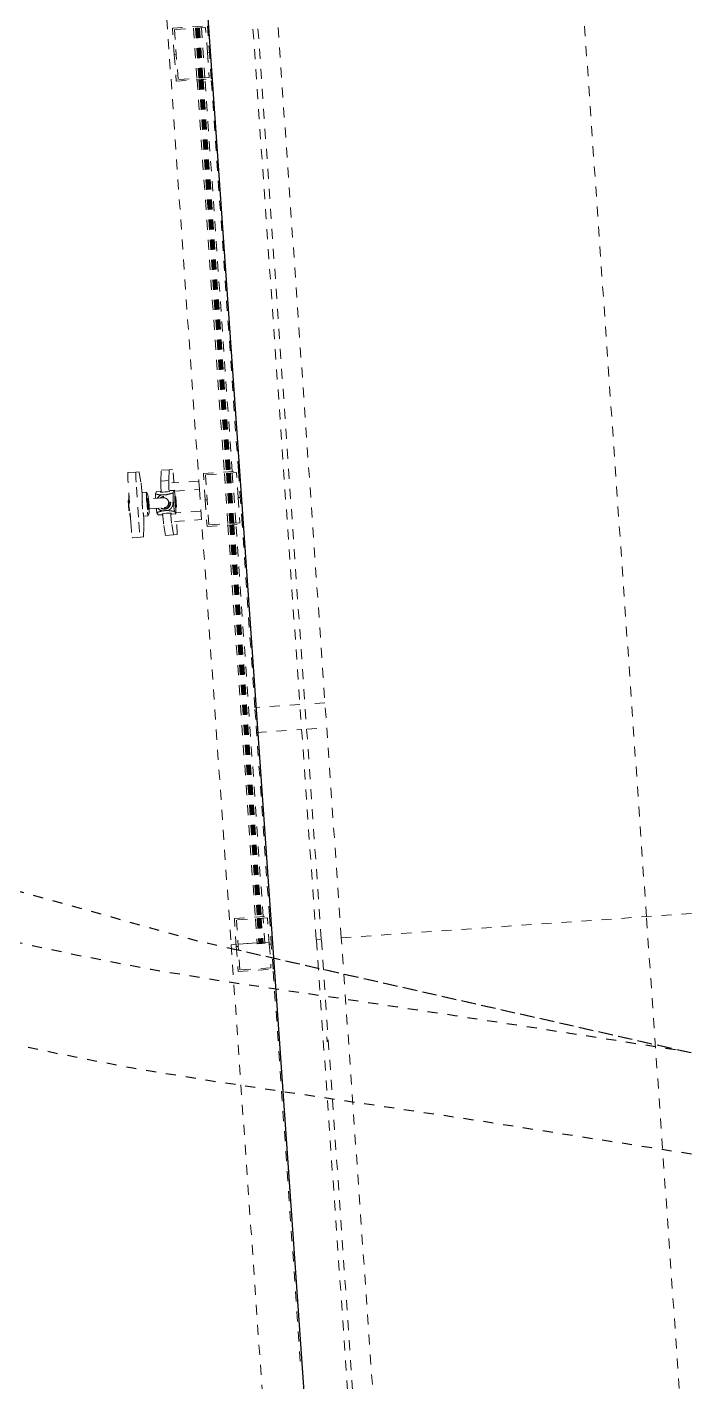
# Model space of a CAD drawing. Header units: millimetres. Extents: x 50357 to 985146, y 723188 to 1803594.
# Drawn here: x 832091.72 to 832098.32, y 820162.03 to 820175.54 of the extents above; entities that cross this region are included whole.
import ezdxf
from ezdxf.xclip import XClip

# ---------------------------------------------------------------- set-up
doc = ezdxf.new("R2010")
doc.units = ezdxf.units.MM
doc.header["$LTSCALE"] = 3
doc.header["$MEASUREMENT"] = 0
for name, pattern in [('DASHED2', [0.375, 0.25, -0.125]), ('Member Hidden', [4.5, 2.5, -2]), ('x-baseplan$0$DGN Style 2', [1.94727e-06, 0, -1.94727e-06])]:
    doc.linetypes.add(name, pattern=pattern)
for name, color, linetype in [('00_Xref', 7, 'Continuous'), ('_ANCILIARY HATCH', 252, 'Continuous'), ('UAJ-00XREF', 7, 'Continuous')]:
    doc.layers.add(name, color=color, linetype=linetype)
doc.layers.add('A-DETL-MBND', color=5, linetype='Continuous', lineweight=13)
for name, color, linetype, lineweight, true_color in [('A-FLOR', 7, 'Continuous', 5, 0x6e6e6e), ('A-FLOR-HRAL', 7, 'Continuous', 13, 0x6e6e6e), ('A-GENM', 7, 'Continuous', 13, 0x6e6e6e), ('A-MASS', 7, 'Continuous', 13, 0x6e6e6e), ('ADS280__', 7, 'Continuous', 13, 0x6e6e6e), ('ADS280_B', 7, 'Member Hidden', 13, 0x6e6e6e), ('ADS280_BSteel', 7, 'Continuous', 13, 0x6e6e6e)]:
    doc.layers.add(name, color=color, linetype=linetype, lineweight=lineweight, true_color=true_color)
doc.layers.add('x-baseplan$0$AR-ROAD_AR_BS_MI_', color=7, linetype='Continuous', true_color=0x6d6d6d)

# ---------------------------------------------------------------- blocks, each defined once
blk = doc.blocks.new('x-baseplan')
blk.add_lwpolyline([(834550.55, 818213.81), (834557.171, 818119.106), (834549.739, 818118.586), (834547.98, 818143.75), (834547.581, 818143.722), (834547.541, 818144.296), (834539.964, 818143.766), (834540.021, 818142.96), (834532.454, 818142.451), (834523.973, 818144.32), (834526.254, 818154.672), (834539.411, 818151.675), (834539.646, 818148.322), (834547.222, 818148.851), (834547.183, 818149.408), (834547.582, 818149.436), (834542.996, 818215.041), (834543.221, 818215.057), (834550.326, 818213.794), (834550.55, 818213.81)])
at = {"layer": 'x-baseplan$0$AR-ROAD_AR_BS_MI_', "linetype": 'x-baseplan$0$DGN Style 2', "flags": 128}
for points in [[(834532.49, 818174.86), (834545.292, 818171.3), (834553.397, 818169.464)], [(834545.641, 818171.221), (834553.397, 818169.464), (834561.667, 818168.187)]]:
    blk.add_lwpolyline(points, dxfattribs=at)
at = {"layer": 'x-baseplan$0$AR-ROAD_AR_BS_MI_', "linetype": 'x-baseplan$0$DGN Style 2'}
for points, knots in [([(834538.777, 818172.349), (834540.784, 818171.872), (834542.707, 818171.466), (834544.592, 818171.035), (834547.107, 818170.672), (834548.635, 818170.439), (834550.163, 818170.197)], [0, 0, 0, 0, 0.271296, 0.558854, 0.558854, 1, 1, 1, 1]), ([(834538.535, 818171.346), (834540.562, 818170.897), (834542.488, 818170.49), (834544.409, 818170.051), (834548.912, 818169.401), (834553.779, 818168.607), (834558.641, 818167.776), (834562.324, 818167.306), (834564.62, 818166.967), (834567.293, 818166.654), (834569.14, 818166.468), (834571.076, 818166.28), (834572.642, 818166.119), (834572.73, 818166.11)], [0, 0, 0, 0, 0.085908, 0.176337, 0.176337, 0.493305, 0.617997, 0.617997, 0.825815, 0.825815, 0.859067, 0.992071, 1, 1, 1, 1])]:
    blk.add_open_spline(points, degree=3, knots=knots, dxfattribs=at)
blk = doc.blocks.new('Railing - End-Caps_0070CER10-01A-V10-BRIDGE DECK LEVEL')
at = {"layer": 'A-FLOR-HRAL'}
for p, q in [((-39, 0), (-37, 0)), ((-37, 0), (-7, 0)), ((11, 0), (37, 0)), ((37, 0), (40, 0)), ((-37, -2), (-39, -2)), ((-19, -2), (-37, -2)), ((37, -2), (19, -2)), ((40, -2), (37, -2))]:
    blk.add_line(p, q, dxfattribs=at)
blk = doc.blocks.new('A')
at = {"layer": 'A-DETL-MBND', "color": 8, "linetype": 'DASHED2', "ltscale": 5}
blk.add_line((834546585, 818170343), (834546588, 818170293), dxfattribs=at)
at = {"layer": 'A-FLOR', "color": 8, "linetype": 'DASHED2', "ltscale": 5}
for p, q in [((834549771, 818171542), (834547177, 818208652)), ((834551230, 818150677), (834549771, 818171542))]:
    blk.add_line(p, q, dxfattribs=at)
at = {"layer": 'A-FLOR-HRAL', "color": 8, "linetype": 'DASHED2', "ltscale": 5}
for p, q in [((834546479, 818171312), (834543885, 818208422)), ((834546529, 818171316), (834543935, 818208425)), ((834545251, 818180399), (834545286, 818179900)), ((834545270, 818180400), (834545305, 818179901)), ((834545273, 818180400), (834545307, 818179902)), ((834545280, 818180401), (834545315, 818179902)), ((834545282, 818180401), (834545317, 818179902)), ((834545283, 818180401), (834545318, 818179902)), ((834545289, 818180401), (834545324, 818179903)), ((834545290, 818180401), (834545325, 818179903)), ((834545291, 818180402), (834545326, 818179903)), ((834545292, 818180402), (834545327, 818179903)), ((834545298, 818180402), (834545333, 818179903)), ((834545299, 818180402), (834545334, 818179903)), ((834545301, 818180402), (834545336, 818179903)), ((834545308, 818180403), (834545343, 818179904)), ((834545311, 818180403), (834545346, 818179904)), ((834545365, 818179905), (834545330, 818180404)), ((834545287, 818179885), (834545560, 818175975)), ((834545306, 818179886), (834545580, 818175976)), ((834545309, 818179887), (834545582, 818175976)), ((834545316, 818179887), (834545590, 818175977)), ((834545318, 818179887), (834545591, 818175977)), ((834545319, 818179887), (834545592, 818175977)), ((834545325, 818179888), (834545598, 818175977)), ((834545326, 818179888), (834545599, 818175977)), ((834545327, 818179888), (834545600, 818175977)), ((834545328, 818179888), (834545601, 818175977)), ((834545334, 818179888), (834545608, 818175978)), ((834545335, 818179888), (834545608, 818175978)), ((834545337, 818179888), (834545610, 818175978)), ((834545344, 818179889), (834545618, 818175979)), ((834545347, 818179889), (834545620, 818175979)), ((834545639, 818175980), (834545366, 818179891)), ((834545562, 818175960), (834545596, 818175461)), ((834545581, 818175961), (834545615, 818175462)), ((834545583, 818175961), (834545618, 818175462)), ((834545591, 818175962), (834545625, 818175463)), ((834545592, 818175962), (834545627, 818175463)), ((834545593, 818175962), (834545628, 818175463)), ((834545599, 818175962), (834545634, 818175463)), ((834545600, 818175962), (834545635, 818175464)), ((834545601, 818175962), (834545636, 818175464)), ((834545602, 818175962), (834545637, 818175464)), ((834545609, 818175963), (834545643, 818175464)), ((834545610, 818175963), (834545644, 818175464)), ((834545611, 818175963), (834545646, 818175464)), ((834545619, 818175964), (834545654, 818175465)), ((834545621, 818175964), (834545656, 818175465)), ((834545675, 818175466), (834545640, 818175965)), ((834545597, 818175446), (834545871, 818171535)), ((834545616, 818175447), (834545890, 818171537)), ((834545619, 818175447), (834545892, 818171537)), ((834545627, 818175448), (834545900, 818171537)), ((834545628, 818175448), (834545901, 818171538)), ((834545629, 818175448), (834545902, 818171538)), ((834545635, 818175449), (834545909, 818171538)), ((834545636, 818175449), (834545910, 818171538)), ((834545637, 818175449), (834545911, 818171538)), ((834545638, 818175449), (834545912, 818171538)), ((834545644, 818175449), (834545918, 818171539)), ((834545645, 818175449), (834545919, 818171539)), ((834545647, 818175449), (834545920, 818171539)), ((834545655, 818175450), (834545928, 818171539)), ((834545657, 818175450), (834545930, 818171540)), ((834545949, 818171541), (834545676, 818175451)), ((834545872, 818171520), (834545889, 818171271)), ((834545891, 818171522), (834545908, 818171272)), ((834545893, 818171522), (834545911, 818171273)), ((834545901, 818171522), (834545918, 818171273)), ((834545902, 818171523), (834545920, 818171273)), ((834545903, 818171523), (834545921, 818171273)), ((834545910, 818171523), (834545927, 818171274)), ((834545911, 818171523), (834545928, 818171274)), ((834545912, 818171523), (834545929, 818171274)), ((834545913, 818171523), (834545930, 818171274)), ((834545919, 818171524), (834545936, 818171274)), ((834545920, 818171524), (834545937, 818171274)), ((834545921, 818171524), (834545939, 818171275)), ((834545929, 818171524), (834545946, 818171275)), ((834545931, 818171525), (834545949, 818171275)), ((834545968, 818171277), (834545950, 818171526)), ((834546479, 818171312), (834546529, 818171316)), ((834546529, 818171316), (834546479, 818171312)), ((834546530, 818171309), (834548602, 818141663)), ((834545910, 818171273), (834545892, 818171271)), ((834545918, 818171273), (834545911, 818171273)), ((834545921, 818171273), (834545920, 818171273)), ((834545927, 818171274), (834545921, 818171273)), ((834545928, 818171274), (834545927, 818171274)), ((834545929, 818171274), (834545928, 818171274)), ((834545930, 818171274), (834545929, 818171274)), ((834545936, 818171274), (834545930, 818171274)), ((834545937, 818171274), (834545936, 818171274)), ((834545946, 818171275), (834545939, 818171275)), ((834545965, 818171276), (834545947, 818171275)), ((834546480, 818171305), (834548556, 818141610))]:
    blk.add_line(p, q, dxfattribs=at)
at = {"layer": 'A-FLOR-HRAL', "color": 8, "linetype": 'DASHED2', "ltscale": 5, "flags": 128}
for points in [[(834545892, 818171271), (834545891, 818171271), (834545890, 818171271), (834545890, 818171271), (834545890, 818171271), (834545889, 818171271), (834545889, 818171271)], [(834545911, 818171273), (834545910, 818171273), (834545910, 818171272), (834545909, 818171272), (834545909, 818171272), (834545908, 818171272), (834545908, 818171272)], [(834545920, 818171273), (834545920, 818171273), (834545920, 818171273), (834545919, 818171273), (834545919, 818171273), (834545919, 818171273), (834545919, 818171273), (834545918, 818171273)], [(834545949, 818171275), (834545949, 818171275), (834545948, 818171275), (834545948, 818171275), (834545948, 818171275), (834545947, 818171275), (834545946, 818171275)], [(834545968, 818171277), (834545968, 818171277), (834545968, 818171277), (834545967, 818171277), (834545967, 818171276), (834545966, 818171276), (834545965, 818171276)]]:
    blk.add_lwpolyline(points, dxfattribs=at)
at = {"layer": 'A-GENM', "color": 8, "linetype": 'DASHED2', "ltscale": 5}
for p, q in [((834544679, 818175973), (834544599, 818175968)), ((834544711, 818175975), (834544679, 818175973)), ((834544729, 818175871), (834544711, 818175975)), ((834544927, 818175883), (834544930, 818175991)), ((834544930, 818175991), (834545010, 818175996)), ((834545010, 818175996), (834545007, 818175889)), ((834545044, 818175999), (834545010, 818175996)), ((834544629, 818175468), (834544605, 818175818)), ((834544684, 818175823), (834544709, 818175474)), ((834544784, 818175773), (834544741, 818175770)), ((834544797, 818175749), (834544784, 818175772)), ((834544876, 818175755), (834544886, 818175779)), ((834544929, 818175783), (834544886, 818175780)), ((834544886, 818175779), (834544928, 818175782)), ((834544925, 818175772), (834544928, 818175782)), ((834545007, 818175889), (834544927, 818175883)), ((834545018, 818175788), (834545014, 818175779)), ((834545018, 818175788), (834545061, 818175791)), ((834545062, 818175792), (834545019, 818175789)), ((834545061, 818175791), (834545052, 818175767)), ((834545065, 818175773), (834545064, 818175782)), ((834544607, 818175697), (834544604, 818175691)), ((834544742, 818175697), (834544738, 818175697)), ((834544794, 818175710), (834544789, 818175710)), ((834544798, 818175705), (834544794, 818175710)), ((834544959, 818175727), (834544955, 818175727)), ((834545072, 818175730), (834545067, 818175730)), ((834545068, 818175726), (834545068, 818175734)), ((834545076, 818175724), (834545072, 818175730)), ((834544610, 818175594), (834544614, 818175588)), ((834544614, 818175588), (834544617, 818175588)), ((834544744, 818175607), (834544749, 818175607)), ((834544757, 818175534), (834544800, 818175537)), ((834544797, 818175600), (834544802, 818175601)), ((834544801, 818175539), (834544810, 818175563)), ((834544802, 818175601), (834544805, 818175607)), ((834544902, 818175546), (834544889, 818175568)), ((834544902, 818175546), (834544945, 818175549)), ((834544902, 818175545), (834544945, 818175548)), ((834544940, 818175558), (834544960, 818175560)), ((834544945, 818175549), (834544940, 818175558)), ((834544963, 818175607), (834544967, 818175607)), ((834545029, 818175564), (834545035, 818175555)), ((834545035, 818175555), (834545077, 818175558)), ((834545035, 818175554), (834545078, 818175557)), ((834545065, 818175581), (834545077, 818175558)), ((834545074, 818175620), (834545079, 818175620)), ((834545076, 818175616), (834545075, 818175623)), ((834545079, 818175568), (834545079, 818175576)), ((834545080, 818175620), (834545083, 818175627)), ((834544756, 818175327), (834544759, 818175435)), ((834544975, 818175342), (834544958, 818175447)), ((834545037, 818175452), (834545055, 818175348)), ((834544644, 818175319), (834544724, 818175325)), ((834544724, 818175325), (834544756, 818175327)), ((834545055, 818175348), (834544975, 818175342)), ((834545055, 818175348), (834545090, 818175350))]:
    blk.add_line(p, q, dxfattribs=at)
at = {"layer": 'A-GENM', "color": 8, "linetype": 'DASHED2', "ltscale": 5, "flags": 128}
for points in [[(834545014, 818175779), (834544993, 818175776), (834544970, 818175775), (834544947, 818175773), (834544925, 818175772)], [(834544961, 818175560), (834544984, 818175562), (834545008, 818175563), (834545029, 818175564)]]:
    blk.add_lwpolyline(points, dxfattribs=at)
at = {"layer": 'A-GENM', "color": 8, "linetype": 'DASHED2', "ltscale": 5}
for centre, major_axis, ratio, start_param, end_param in [((834544609, 818175818), (-10, 150), 0.031758, 0, 1.570796), ((834544689, 818175823), (-10, 150), 0.031758, 0, 1.570796), ((834545055, 818175849), (-10, 150), 0.031758, 4.830399, 6.283185), ((834544742, 818175652), (-16, 230), 0.031758, 5.222504, 5.968692), ((834544749, 818175652), (-8, 118), 0.031758, 0, 3.278355), ((834544792, 818175655), (-8, 118), 0.031758, 6.146423, 9.56154), ((834544894, 818175662), (-8, 118), 0.031758, 6.176011, 6.419948), ((834544945, 818175666), (-16, 230), 0.031758, 0.336403, 1.084871), ((834544937, 818175665), (-8, 118), 0.031758, 5.984711, 6.419948), ((834545024, 818175671), (-16, 230), 0.031758, 0.336403, 1.083905), ((834545027, 818175672), (-8, 118), 0.031758, 6.176011, 6.419948), ((834545070, 818175675), (-8, 118), 0.031758, 5.088253, 6.419948), ((834544607, 818175642), (-3.4, 48.8), 0.031758, 5.068635, 7.853982), ((834544607, 818175642), (-3.4, 48.8), 0.031758, 1.570796, 4.236907), ((834544611, 818175643), (-3.8, 54.9), 0.031758, 5.609987, 7.853982), ((834544616, 818175643), (-8, 118), 0.031758, 0, 3.278355), ((834544611, 818175643), (-3.8, 54.9), 0.031758, 1.570796, 3.814791), ((834544744, 818175652), (-3.2, 45.6), 0.031758, 0, 0.261799), ((834544744, 818175652), (-3.2, 45.6), 0.031758, 0.303296, 0.523599), ((834544744, 818175652), (-3.2, 45.6), 0.031758, 0.546987, 0.785398), ((834544744, 818175652), (-3.2, 45.6), 0.031758, 0.800051, 1.047198), ((834544744, 818175652), (-3.2, 45.6), 0.031758, 1.056095, 1.308997), ((834544744, 818175652), (-3.2, 45.6), 0.031758, 1.313289, 1.570796), ((834544744, 818175652), (-3.2, 45.6), 0.031758, 1.570796, 1.828304), ((834544744, 818175652), (-3.2, 45.6), 0.031758, 1.832596, 2.085498), ((834544793, 818175655), (-3.8, 54.9), 0.031758, 5.609987, 7.853982), ((834544722, 818175650), (-5.9, 84.8), 0.999496, 5.279988, 5.334941), ((834544792, 818175655), (-3.2, 45.6), 0.031758, 6.021386, 7.853982), ((834544792, 818175655), (-3.2, 45.6), 0.031758, 1.570796, 3.403392), ((834544793, 818175655), (-3.8, 54.9), 0.031758, 1.570796, 3.814791), ((834544798, 818175656), (-3.8, 54.9), 0.031758, 5.3912, 7.853982), ((834544798, 818175656), (-3.8, 54.9), 0.031758, 1.570796, 3.883998), ((834544801, 818175656), (-3.4, 48.8), 0.031758, 4.712389, 7.853982), ((834544798, 818175656), (-3.8, 54.9), 0.031758, 5.161188, 5.320797), ((834544801, 818175656), (-3.4, 48.8), 0.031758, 1.570796, 4.712389), ((834544798, 818175656), (-3.8, 54.9), 0.031758, 4.157626, 4.421152), ((834544964, 818175667), (-5.9, 84.8), 0.999496, 0.359433, 0.938517), ((834544963, 818175667), (-4.4, 63.2), 0.999496, 0, 0.649704), ((834544959, 818175667), (-4.2, 59.9), 0.999496, 0, 0.558194), ((834544959, 818175667), (-4.2, 59.9), 0.999496, 3.141593, 6.283185), ((834544963, 818175667), (-4.4, 63.2), 0.999496, 3.141593, 6.283185), ((834544963, 818175667), (-4.2, 59.9), 0.999496, 3.141593, 6.283185), ((834544964, 818175667), (-5.9, 84.8), 0.999496, 3.501026, 5.923752), ((834544956, 818175667), (-3.5, 49.9), 0.999496, 4.884202, 4.936788), ((834545071, 818175675), (-3.8, 54.9), 0.031758, 5.609987, 7.853982), ((834545070, 818175675), (-3.2, 45.6), 0.031758, 6.021386, 7.853982), ((834545070, 818175675), (-3.2, 45.6), 0.031758, 1.570796, 3.403392), ((834545071, 818175675), (-3.8, 54.9), 0.031758, 1.570796, 3.814791), ((834545076, 818175675), (-3.8, 54.9), 0.031758, 5.3912, 7.853982), ((834545076, 818175675), (-3.8, 54.9), 0.031758, 1.570796, 3.883998), ((834545079, 818175675), (-3.4, 48.8), 0.031758, 4.712389, 7.853982), ((834545076, 818175675), (-3.8, 54.9), 0.031758, 5.161188, 5.320797), ((834545070, 818175675), (-8, 118), 0.031758, 3.00483, 4.336525), ((834545079, 818175675), (-3.4, 48.8), 0.031758, 1.570796, 4.712389), ((834545076, 818175675), (-3.8, 54.9), 0.031758, 4.157626, 4.421152), ((834545076, 818175675), (-3.8, 54.9), 0.031758, 3.964896, 4.103981), ((834544744, 818175652), (-3.2, 45.6), 0.031758, 2.094395, 2.341541), ((834544744, 818175652), (-3.2, 45.6), 0.031758, 2.356194, 2.594606), ((834544744, 818175652), (-3.2, 45.6), 0.031758, 2.617994, 2.859761), ((834544744, 818175652), (-3.2, 45.6), 0.031758, 2.879793, 3.141593), ((834544742, 818175652), (-16, 230), 0.031758, 3.477995, 4.202651), ((834544722, 818175650), (-5.9, 84.8), 0.999496, 4.089851, 4.144803), ((834544798, 818175656), (-3.8, 54.9), 0.031758, 3.964896, 4.103981), ((834544964, 818175667), (-5.9, 84.8), 0.999496, 2.196454, 2.782159), ((834544894, 818175662), (-8, 118), 0.031758, 3.00483, 3.248767), ((834544963, 818175667), (-4.4, 63.2), 0.999496, 2.485356, 3.141593), ((834544959, 818175667), (-4.2, 59.9), 0.999496, 2.577329, 3.141593), ((834544937, 818175665), (-8, 118), 0.031758, 3.00483, 3.442576), ((834544945, 818175666), (-16, 230), 0.031758, 2.057168, 2.827099), ((834545024, 818175671), (-16, 230), 0.031758, 2.058146, 2.827099), ((834545027, 818175672), (-8, 118), 0.031758, 3.00483, 3.248767), ((834544634, 818175469), (-10, 150), 0.031758, 1.570796, 3.141593), ((834544713, 818175474), (-10, 150), 0.031758, 1.570796, 3.141593), ((834545079, 818175500), (-10, 150), 0.031758, 3.141593, 4.594379)]:
    blk.add_ellipse(centre, major_axis=major_axis, ratio=ratio, start_param=start_param, end_param=end_param, dxfattribs=at)
for points, knots in [([(834544988, 818175749), (834544991, 818175749), (834544996, 818175751), (834545004, 818175752), (834545011, 818175754), (834545017, 818175756), (834545023, 818175758), (834545031, 818175760), (834545041, 818175763), (834545048, 818175766), (834545052, 818175767)], [0, 0, 0, 0, 0.1, 0.2, 0.3, 0.4, 0.5, 0.6, 0.8, 1, 1, 1, 1]), ([(834545052, 818175767), (834545052, 818175764), (834545051, 818175759), (834545051, 818175750), (834545051, 818175742), (834545051, 818175736), (834545051, 818175731), (834545051, 818175728), (834545051, 818175725), (834545051, 818175723), (834545051, 818175721), (834545051, 818175719), (834545051, 818175718), (834545051, 818175715), (834545051, 818175713), (834545051, 818175710), (834545051, 818175708), (834545051, 818175707), (834545051, 818175706), (834545051, 818175705), (834545051, 818175703), (834545051, 818175701), (834545051, 818175699), (834545051, 818175696), (834545051, 818175693), (834545051, 818175690), (834545051, 818175688), (834545051, 818175687), (834545051, 818175685), (834545052, 818175683), (834545052, 818175681), (834545052, 818175677), (834545052, 818175673), (834545053, 818175670), (834545053, 818175666), (834545053, 818175663), (834545053, 818175661), (834545053, 818175660), (834545053, 818175659), (834545054, 818175657), (834545054, 818175654), (834545054, 818175651), (834545055, 818175648), (834545055, 818175645), (834545055, 818175644), (834545055, 818175642), (834545055, 818175641), (834545055, 818175640), (834545056, 818175639), (834545056, 818175637), (834545056, 818175634), (834545057, 818175632), (834545057, 818175629), (834545057, 818175628), (834545057, 818175626), (834545058, 818175624), (834545058, 818175622), (834545058, 818175619), (834545059, 818175616), (834545059, 818175612), (834545060, 818175605), (834545062, 818175598), (834545063, 818175589), (834545064, 818175583), (834545065, 818175581)], [0, 0, 0, 0, 0.066667, 0.133333, 0.2, 0.233333, 0.266667, 0.283333, 0.3, 0.316667, 0.325, 0.333333, 0.341667, 0.35, 0.366667, 0.383333, 0.391667, 0.395833, 0.4, 0.404167, 0.408333, 0.416667, 0.425, 0.433333, 0.45, 0.458333, 0.4625, 0.466667, 0.470833, 0.475, 0.483333, 0.491667, 0.5, 0.508333, 0.516667, 0.525, 0.529167, 0.533333, 0.5375, 0.541667, 0.55, 0.566667, 0.575, 0.583333, 0.591667, 0.595833, 0.6, 0.604167, 0.608333, 0.616667, 0.633333, 0.65, 0.658333, 0.666667, 0.675, 0.683333, 0.7, 0.716667, 0.733333, 0.766667, 0.8, 0.866667, 0.933333, 1, 1, 1, 1]), ([(834544811, 818175589), (834544811, 818175591), (834544811, 818175594), (834544811, 818175599), (834544811, 818175602), (834544811, 818175605), (834544811, 818175607), (834544811, 818175609), (834544811, 818175611), (834544811, 818175612), (834544811, 818175614), (834544811, 818175617), (834544811, 818175620), (834544811, 818175622), (834544811, 818175623), (834544811, 818175624), (834544811, 818175625), (834544811, 818175627), (834544811, 818175628), (834544811, 818175631), (834544811, 818175634), (834544811, 818175637), (834544810, 818175640), (834544810, 818175642), (834544810, 818175643), (834544810, 818175644), (834544810, 818175647), (834544810, 818175649), (834544810, 818175653), (834544809, 818175656), (834544809, 818175660), (834544809, 818175664), (834544809, 818175666), (834544808, 818175668), (834544808, 818175670), (834544808, 818175671), (834544808, 818175673), (834544808, 818175676), (834544807, 818175679), (834544807, 818175682), (834544807, 818175684), (834544807, 818175686), (834544806, 818175688), (834544806, 818175689), (834544806, 818175689), (834544806, 818175691), (834544806, 818175693), (834544805, 818175696), (834544805, 818175698), (834544805, 818175700), (834544805, 818175702), (834544804, 818175703), (834544804, 818175705), (834544804, 818175708), (834544803, 818175710), (834544803, 818175714), (834544802, 818175718), (834544801, 818175725), (834544800, 818175732), (834544798, 818175741), (834544797, 818175746), (834544797, 818175749)], [0.20105, 0.20105, 0.20105, 0.20105, 0.2333333, 0.2666667, 0.2833333, 0.3, 0.3166667, 0.325, 0.3333333, 0.3416667, 0.35, 0.3666667, 0.3833333, 0.3916667, 0.3958333, 0.4, 0.4041667, 0.4083333, 0.4166667, 0.425, 0.4333333, 0.45, 0.4583333, 0.4625, 0.4666667, 0.4708333, 0.475, 0.4833333, 0.4916667, 0.5, 0.5083333, 0.5166667, 0.525, 0.5291667, 0.5333333, 0.5375, 0.5416667, 0.55, 0.5666667, 0.575, 0.5833333, 0.5916667, 0.5958333, 0.6, 0.6041667, 0.6083333, 0.6166667, 0.6333333, 0.65, 0.6583333, 0.6666667, 0.675, 0.6833333, 0.7, 0.7166667, 0.7333333, 0.7666667, 0.8, 0.8666667, 0.9333333, 1, 1, 1, 1]), ([(834544875, 818175711), (834544875, 818175712), (834544875, 818175713), (834544875, 818175715), (834544875, 818175719), (834544875, 818175723), (834544875, 818175730), (834544876, 818175738), (834544876, 818175746), (834544876, 818175752), (834544876, 818175755)], [0.6920213, 0.6920213, 0.6920213, 0.6920213, 0.7, 0.7166667, 0.7333333, 0.7666667, 0.8, 0.8666667, 0.9333333, 1, 1, 1, 1]), ([(834544876, 818175755), (834544879, 818175754), (834544885, 818175752), (834544893, 818175751), (834544899, 818175749), (834544904, 818175748), (834544909, 818175747), (834544915, 818175746), (834544922, 818175745), (834544926, 818175745), (834544929, 818175744)], [0, 0, 0, 0, 0.2, 0.4, 0.5, 0.6, 0.7, 0.8, 0.9, 1, 1, 1, 1]), ([(834544929, 818175744), (834544932, 818175745), (834544935, 818175745), (834544940, 818175745), (834544943, 818175745), (834544948, 818175745), (834544953, 818175745), (834544956, 818175746), (834544958, 818175746)], [0, 0, 0, 0, 0.333333, 0.416667, 0.5, 0.666667, 0.833333, 1, 1, 1, 1]), ([(834544958, 818175746), (834544960, 818175746), (834544964, 818175746), (834544969, 818175747), (834544973, 818175747), (834544976, 818175747), (834544981, 818175748), (834544985, 818175748), (834544988, 818175749)], [0, 0, 0, 0, 0.166667, 0.333333, 0.5, 0.583333, 0.666667, 1, 1, 1, 1]), ([(834544889, 818175568), (834544889, 818175571), (834544888, 818175577), (834544886, 818175585), (834544885, 818175593), (834544884, 818175599), (834544883, 818175604), (834544883, 818175607), (834544882, 818175609), (834544882, 818175611), (834544882, 818175611)], [0, 0, 0, 0, 0.0666667, 0.1333333, 0.2, 0.2333333, 0.2666667, 0.2833333, 0.3, 0.307938, 0.307938, 0.307938, 0.307938]), ([(834544940, 818175586), (834544937, 818175585), (834544933, 818175584), (834544927, 818175582), (834544921, 818175580), (834544916, 818175579), (834544911, 818175577), (834544905, 818175575), (834544898, 818175572), (834544892, 818175570), (834544889, 818175568)], [0, 0, 0, 0, 0.1, 0.2, 0.3, 0.4, 0.5, 0.6, 0.8, 1, 1, 1, 1]), ([(834544969, 818175589), (834544967, 818175588), (834544964, 818175588), (834544959, 818175588), (834544954, 818175587), (834544951, 818175587), (834544946, 818175587), (834544943, 818175586), (834544940, 818175586)], [0, 0, 0, 0, 0.166667, 0.333333, 0.5, 0.583333, 0.666667, 1, 1, 1, 1]), ([(834544999, 818175590), (834544996, 818175590), (834544992, 818175590), (834544987, 818175590), (834544984, 818175589), (834544980, 818175589), (834544975, 818175589), (834544971, 818175589), (834544969, 818175589)], [0, 0, 0, 0, 0.333333, 0.416667, 0.5, 0.666667, 0.833333, 1, 1, 1, 1]), ([(834545065, 818175581), (834545061, 818175581), (834545053, 818175583), (834545043, 818175584), (834545035, 818175586), (834545029, 818175587), (834545022, 818175588), (834545015, 818175588), (834545008, 818175589), (834545002, 818175590), (834544999, 818175590)], [0, 0, 0, 0, 0.2, 0.4, 0.5, 0.6, 0.7, 0.8, 0.9, 1, 1, 1, 1])]:
    blk.add_open_spline(points, degree=3, knots=knots, dxfattribs=at)
blk.add_open_spline([(834544810, 818175563), (834544810, 818175566), (834544810, 818175571), (834544811, 818175580), (834544811, 818175586), (834544811, 818175589)], degree=3, dxfattribs=at)
at = {"layer": 'ADS280__', "color": 8, "linetype": 'DASHED2', "ltscale": 5}
for p, q in [((834546729, 818171330), (834544135, 818208439)), ((834552814, 818171755), (834546729, 818171330)), ((834548309, 818148720), (834546729, 818171330))]:
    blk.add_line(p, q, dxfattribs=at)
at = {"layer": 'ADS280_B', "color": 8, "linetype": 'DASHED2', "ltscale": 5}
for p, q in [((834545307, 818175884), (834545038, 818175865)), ((834545063, 818175782), (834545313, 818175799)), ((834545307, 818175884), (834545313, 818175799)), ((834544789, 818175705), (834544786, 818175705)), ((834544953, 818175717), (834544803, 818175706)), ((834544793, 818175605), (834544796, 818175605)), ((834544810, 818175606), (834544959, 818175617)), ((834545065, 818175481), (834545334, 818175500)), ((834545328, 818175585), (834545078, 818175567)), ((834546315, 818173657), (834545866, 818173625)), ((834545875, 818173508), (834545866, 818173625)), ((834546565, 818173674), (834546365, 818173660)), ((834545884, 818173376), (834546333, 818173407)), ((834546383, 818173411), (834546582, 818173425))]:
    blk.add_line(p, q, dxfattribs=at)
for start_param, end_param in [(5.809951, 6.283185), (4.905023, 5.759587), (3.665191, 4.45059), (4.519755, 4.884544), (3.141593, 3.614827)]:
    blk.add_ellipse((834544956, 818175667), major_axis=(-3.5, 49.9), ratio=0.999496, start_param=start_param, end_param=end_param, dxfattribs=at)
at = {"layer": 'ADS280_BSteel', "color": 8, "linetype": 'DASHED2', "ltscale": 5}
for p, q in [((834544693, 818184678), (834545307, 818175884)), ((834545042, 818180399), (834545391, 818180424)), ((834545060, 818180135), (834545042, 818180399)), ((834545372, 818180407), (834545063, 818180386)), ((834545063, 818180386), (834545080, 818180136)), ((834545390, 818180158), (834545372, 818180407)), ((834545391, 818180424), (834545410, 818180159)), ((834545080, 818180136), (834545060, 818180135)), ((834545060, 818180135), (834545079, 818179870)), ((834545098, 818179887), (834545080, 818180136)), ((834545410, 818180159), (834545390, 818180158)), ((834545390, 818180158), (834545407, 818179908)), ((834545428, 818179895), (834545410, 818180159)), ((834545079, 818179870), (834545428, 818179895)), ((834545407, 818179908), (834545098, 818179887)), ((834545701, 818175984), (834545428, 818179895)), ((834545352, 818175960), (834545701, 818175984)), ((834545371, 818175696), (834545352, 818175960)), ((834545683, 818175968), (834545373, 818175946)), ((834545373, 818175946), (834545391, 818175697)), ((834545700, 818175719), (834545683, 818175968)), ((834545701, 818175984), (834545720, 818175720)), ((834545313, 818175799), (834545631, 818171261)), ((834545391, 818175697), (834545371, 818175696)), ((834545371, 818175696), (834545389, 818175431)), ((834545408, 818175448), (834545391, 818175697)), ((834545720, 818175720), (834545700, 818175719)), ((834545700, 818175719), (834545717, 818175469)), ((834545738, 818175456), (834545720, 818175720)), ((834545389, 818175431), (834545738, 818175456)), ((834545717, 818175469), (834545408, 818175448)), ((834545866, 818173625), (834545738, 818175456)), ((834546012, 818171545), (834545875, 818173508)), ((834545663, 818171521), (834546012, 818171545)), ((834545682, 818171242), (834545663, 818171521)), ((834545993, 818171529), (834545684, 818171507)), ((834545684, 818171507), (834545702, 818171243)), ((834546011, 818171265), (834545993, 818171529)), ((834546012, 818171545), (834546031, 818171267)), ((834545631, 818171261), (834545681, 818171264)), ((834545681, 818171264), (834545631, 818171261)), ((834545631, 818171261), (834547022, 818151363)), ((834545702, 818171243), (834545682, 818171242)), ((834545682, 818171242), (834545700, 818170992)), ((834545700, 818171266), (834545890, 818171279)), ((834545890, 818171279), (834545700, 818171266)), ((834545718, 818171009), (834545702, 818171243)), ((834545966, 818171284), (834546010, 818171287)), ((834546010, 818171287), (834545966, 818171284)), ((834546031, 818171267), (834546011, 818171265)), ((834546011, 818171265), (834546028, 818171030)), ((834546049, 818171017), (834546031, 818171267)), ((834545700, 818170992), (834546049, 818171017)), ((834546028, 818171030), (834545718, 818171009)), ((834546322, 818167106), (834546049, 818171017))]:
    blk.add_line(p, q, dxfattribs=at)
at = {"color": 8, "linetype": 'DASHED2', "extrusion": (0, 0, -1), "zscale": -1, "rotation": 176.0012948639944}
blk.add_blockref('Railing - End-Caps_0070CER10-01A-V10-BRIDGE DECK LEVEL', (-834545929, 818171272), dxfattribs=at)
blk = doc.blocks.new('3A35X-MAGP-P-LD-00-0')
at = {"layer": 'A-MASS', "color": 8, "lineweight": -3}
blk.add_blockref('A', (0, 0), dxfattribs=at)

msp = doc.modelspace()

# ---------------------------------------------------------------- hatches: boundary and pattern name
at = {"layer": '_ANCILIARY HATCH'}
h = msp.add_hatch(dxfattribs=at)
h.set_pattern_fill('CORK', color=0, scale=6, angle=180)
h.set_pattern_definition([(93.998909, (834525.52516, 818208.8837), (-0.74817403, -0.0523031), []), (228.99891, (834525.873, 818209.284), (1.6009543, -1.3917419), [1.0606602, -1.0606602]), (228.99891, (834525.86, 818209.471), (1.6009543, -1.3917419), [1.0606602, -1.0606602]), (228.99891, (834525.847, 818209.658), (1.6009543, -1.3917419), [1.0606602, -1.0606602])])
edge = h.paths.add_edge_path()
edge.add_line((832090.7849, 820101.5342), (832088.2938, 820137.1793))
edge.add_line((832088.2938, 820137.1793), (832088.3846, 820137.1776))
edge.add_line((832088.3846, 820137.1776), (832088.4643, 820137.1982))
edge.add_line((832088.4643, 820137.1982), (832089.42, 820137.2353))
edge.add_line((832089.42, 820137.2353), (832091.453, 820124.9428))
edge.add_line((832091.453, 820124.9428), (832093.2031, 820099.8986))
edge.add_line((832093.2031, 820099.8986), (832079.9619, 820098.973))
edge.add_line((832079.9619, 820098.973), (832069.1867, 820097.0669))
edge.add_line((832069.1867, 820097.0669), (832044.1177, 820095.3144))
edge.add_line((832044.1177, 820095.3144), (832041.8612, 820127.5927))
edge.add_line((832041.8612, 820127.5927), (832043.2577, 820127.6916))
edge.add_line((832043.2577, 820127.6916), (832040.4945, 820167.2185))
edge.add_line((832040.4945, 820167.2185), (832042.8385, 820170.5308))
edge.add_arc((832106.7788, 820262.9721), 112.4, 235.32894, 253.550773)
edge.add_line((832074.951, 820155.1725), (832074.0531, 820151.0931))
edge.add_arc((832110.9995, 820270.7046), 125.1876, 237.56452, 252.834786, ccw=False)
edge.add_line((832043.8552, 820165.0468), (832048.6509, 820098.5887))
edge.add_line((832048.6509, 820098.5887), (832090.7849, 820101.5342))

# ---------------------------------------------------------------- block references
at = {"layer": '00_Xref'}
ref = msp.add_blockref('x-baseplan', (-2451.8823, 1995.1308), dxfattribs=at)
XClip(ref).set_block_clipping_path([(834202.5721001658, 818417.7772892595), (834906.8000387838, 818467.0082229956), (834956.1800785905, 817760.6473843332), (834251.9521399725, 817711.4164505971)])

# ---------------------------------------------------------------- next in the draw order: block references
at = {"layer": 'UAJ-00XREF', "ltscale": 0.5, "xscale": 0.0009999999999999998, "yscale": 0.0009999999999999998, "zscale": 0.0009999999999999998, "rotation": 359.9752874263863}
msp.add_blockref('3A35X-MAGP-P-LD-00-0', (-2804.6854, 2355.157, -0.0001), dxfattribs=at)

doc.saveas('drawing.dxf')
